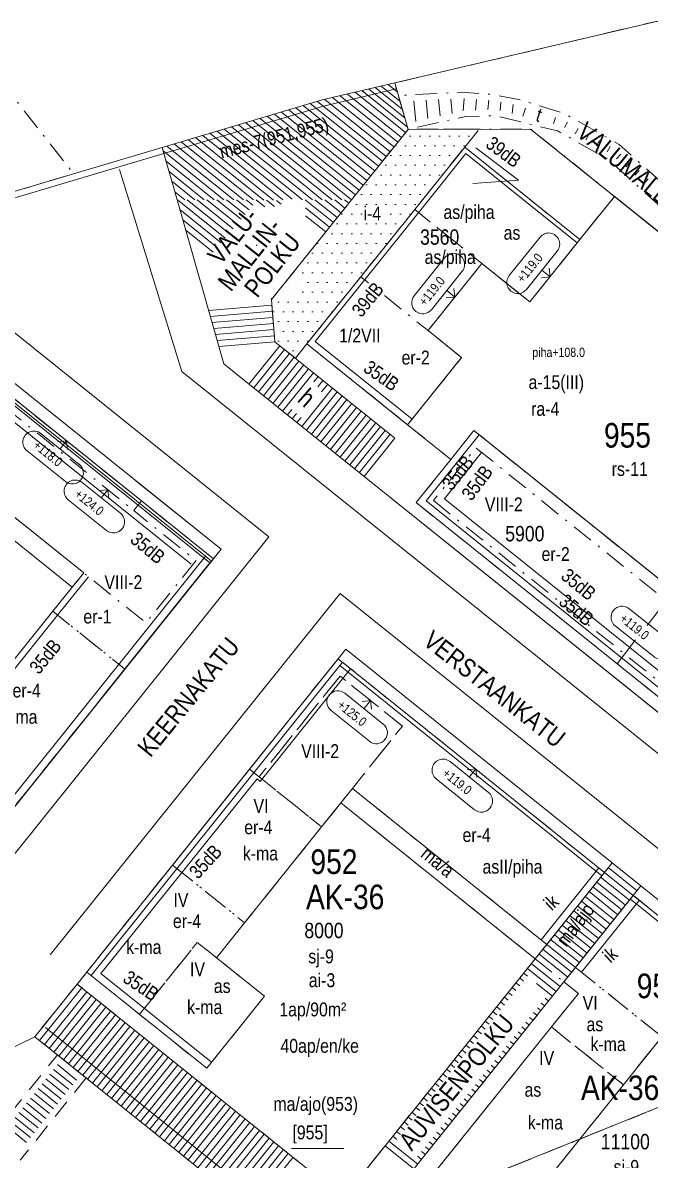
# Model space of a CAD drawing. Header units: metres. Extents: x 24485995 to 24488038, y 6819999 to 6822001.
# Drawn here: x 24487137.2 to 24487239.2, y 6821702 to 6821886.9 of the extents above; entities that cross this region are included whole.
import ezdxf

# ---------------------------------------------------------------- set-up
doc = ezdxf.new("R2010")
doc.units = ezdxf.units.M
for name, pattern in [('k10040', [10.3, 3.5, -1.5, 0.3, -1.5, 3.5]), ('k10050', [8, 3, -2, 3]), ('K10271', [0]), ('k10400', [0]), ('K10430', [0]), ('k10630.1', [0]), ('k10li0', [0]), ('k10rt0', [0]), ('k10vi1', [0]), ('Osoitus_AK', [0]), ('Rak_yht', [0])]:
    doc.linetypes.add(name, pattern=pattern)
for name, color, linetype, lineweight in [('AK_AsemakaavaTeksti_Kadun_puistonnimi', 7, 'Continuous', 0), ('AK_AsemakaavaTeksti_Korttelinumero', 7, 'Continuous', 0), ('AK_Kaavamerkinta_Kayttotarkoitusalue', 7, 'Continuous', 0), ('AK_KayttotarkoitusSymboliViiva_Rautatiealueen_kuvio', 14, 'Continuous', 0), ('AK_KayttotarkoitusSymboliViiva_Virkistysalueen_kuvio_murtoviiva', 7, 'Continuous', 0), ('AK_KayttotarkoitusViiva', 7, 'Continuous', 0), ('AK_LiikennointiTeksti_Autopaikkamerkinta_m2', 7, 'Continuous', 0), ('AK_LiikennointiViiva_Ajoneuvoliittymakielto', 7, 'Continuous', 0), ('AK_LiikennointiViiva_Meluvalli_-aita', 7, 'Continuous', 0), ('AK_LiikennointiViiva_Polkuviivoitus', 7, 'Continuous', 0), ('AK_MaanalainenkViiva_Alueenosan_raja', 132, 'Continuous', 0), ('AK_MaanalainenkViiva_Liikennealueen_kuvio', 132, 'Continuous', 0), ('AK_MaanalainenkViiva_Ohj_Alueenosan_raja', 132, 'Continuous', 0), ('AK_MuuAsemakaavaSymboli_Maarayksen_soikiosymb', 7, 'Continuous', 0), ('AK_MuuAsemakaavaTeksti_Alueenosan_kayttotarkoitus', 7, 'Continuous', 0), ('AK_MuuAsemakaavaTeksti_Erityismaarays', 7, 'Continuous', 0), ('AK_MuuAsemakaavaViiva_alueenosan_raja', 7, 'Continuous', 0), ('AK_MuuAsemakaavaViiva_Merkinnan_alleviivaus', 7, 'Continuous', 0), ('AK_MuuAsemakaavaViiva_Merkinnan_Kohdistusnuoli', 7, 'Continuous', 0), ('AK_MuuAsemakaavaViiva_Ohj_alueenosan_raja', 7, 'Continuous', 0), ('AK_RakennusalaTeksti_Kerrosala_tai_luku', 7, 'Continuous', 0), ('AK_RakennusalaTeksti_Rakennusoikeus', 7, 'Continuous', 0), ('AK_RakennusalaViiva_Rakennusalan_raja__I_', 7, 'Continuous', 0), ('AK_RakentaminenTeksti_Korkeusmerkinta', 7, 'Continuous', 0), ('AK_RakentaminenTeksti_Korkeusmerkinta_ja_soikio', 7, 'Continuous', 0), ('AK_RakentaminenTeksti_Korkeusmerkinta_ja_soikio_ja_nuoli', 7, 'Continuous', 0), ('AK_RakentaminenViiva_dB_yms_aaltoviiva', 7, 'Continuous', 0), ('AK_RakentaminenViiva_Rak_yhtajaksoisesti', 7, 'Continuous', 0), ('AK_YmparistoAlue_Istutettava_alue', 7, 'Continuous', 0), ('AK_YmparistoViiva_Istutettava_puurivi', 7, 'Continuous', 0)]:
    doc.layers.add(name, color=color, linetype=linetype, lineweight=lineweight)
doc.styles.add('ArialNarrow', font='ARIALN.TTF')

# ---------------------------------------------------------------- blocks, each defined once
blk = doc.blocks.new('AKP43')
at = {"layer": 'AK_RakentaminenTeksti_Korkeusmerkinta_ja_soikio', "color": 7, "linetype": 'Continuous', "lineweight": 13}
for p, q in [((4, 1.8), (-4, 1.8)), ((-4, -1.8), (4, -1.8))]:
    blk.add_line(p, q, dxfattribs=at)
for centre, start, end in [((-4, 0), 90, 270), ((4, 0), 270, 90)]:
    blk.add_arc(centre, 1.8, start, end, dxfattribs=at)

msp = doc.modelspace()

# ---------------------------------------------------------------- hatches: boundary and pattern name
at = {"layer": 'AK_YmparistoAlue_Istutettava_alue', "linetype": 'Continuous', "lineweight": 0}
h = msp.add_hatch(dxfattribs=at)
h.set_pattern_fill('DOTS', style=0)
h.paths.add_polyline_path([(24487192.15, 6821845.63), (24487200.92, 6821856.55), (24487202.19, 6821858.15), (24487206.86, 6821863.96), (24487209.05, 6821866.69), (24487211.4, 6821869.62), (24487199.84, 6821869.59), (24487190.66, 6821858.15), (24487177.63, 6821841.9), (24487178.2, 6821835.03), (24487181.52, 6821832.37), (24487183.39, 6821834.71), (24487184.65, 6821836.27)], flags=0)

# ---------------------------------------------------------------- linework, layer by layer
at = {"layer": 'AK_AsemakaavaTeksti_Kadun_puistonnimi', "linetype": 'Continuous', "lineweight": 5}
msp.add_point((24487175.23, 6821850.75), dxfattribs=at)
at = {"layer": 'AK_KayttotarkoitusSymboliViiva_Rautatiealueen_kuvio', "linetype": 'k10rt0', "lineweight": 9, "flags": 128}
msp.add_lwpolyline([(24486973.74, 6821820.32), (24487023.34, 6821829.8), (24487026.29, 6821830.36), (24487028.7, 6821830.82), (24487033.03, 6821831.97), (24487042.39, 6821834.44), (24487117.72, 6821854.36), (24487121.98, 6821855.49), (24487125.34, 6821856.38), (24487159.87, 6821866.63), (24487185.87, 6821874.36), (24487197.66, 6821877.13), (24487242.3, 6821887.63), (24487291.83, 6821904.85), (24487336.31, 6821913.34), (24487383.89, 6821918.03), (24487411.38, 6821918.41), (24487415.03, 6821918.46), (24487414.98, 6821921.46), (24487461.5, 6821915.68), (24487471.75, 6821914.38), (24487487.67, 6821908.43), (24487519.16, 6821902.87), (24487527.06, 6821901.47), (24487567.17, 6821886), (24487600.39, 6821873.18)], dxfattribs=at)
at = {"layer": 'AK_KayttotarkoitusSymboliViiva_Virkistysalueen_kuvio_murtoviiva', "linetype": 'k10vi1', "lineweight": 9, "flags": 128}
for points in [[(24487320.59, 6821810.85), (24487337.63, 6821832.09), (24487315.7, 6821841.06), (24487315.81, 6821863.75), (24487338.82, 6821866.85), (24487344.83, 6821869.09), (24487355.97, 6821875.03), (24487365.04, 6821866.25), (24487368.78, 6821870.9), (24487373.85, 6821866.84), (24487378.23, 6821872.29), (24487381.35, 6821869.79), (24487386.15, 6821875.78), (24487353.9, 6821912.93), (24487354.24, 6821915.11), (24487336.31, 6821913.34), (24487291.83, 6821904.85), (24487242.3, 6821887.63), (24487197.66, 6821877.13), (24487199.84, 6821869.59), (24487219.75, 6821869.64), (24487241.98, 6821851.81), (24487265.77, 6821832.72), (24487268.76, 6821797.28), (24487270.66, 6821795.67), (24487312.39, 6821760.2), (24487317.17, 6821761.04), (24487305.75, 6821770.95), (24487296.32, 6821782.51), (24487278.23, 6821806.88), (24487288.59, 6821818.86), (24487307.26, 6821818.86), (24487313.1, 6821801.69), (24487317.14, 6821806.31), (24487339.25, 6821788.57), (24487340.94, 6821790.67), (24487321.06, 6821806.63)], [(24487108.53, 6821679.13), (24487121.22, 6821655.72), (24487166.27, 6821623.49), (24487186.17, 6821618.86), (24487225.11, 6821624.25), (24487239.19, 6821641.8), (24487139.16, 6821722.07), (24487099.7, 6821702.76), (24487104.97, 6821680.69), (24487104.42, 6821680.42)]]:
    msp.add_lwpolyline(points, dxfattribs=at)
at = {"layer": 'AK_KayttotarkoitusViiva', "linetype": 'Continuous', "lineweight": 20, "flags": 128}
for points in [[(24487317.17, 6821761.04), (24487312.39, 6821760.2), (24487270.66, 6821795.67), (24487268.76, 6821797.28), (24487265.77, 6821832.72), (24487241.98, 6821851.81), (24487219.75, 6821869.64), (24487199.84, 6821869.59), (24487197.66, 6821877.13), (24487242.3, 6821887.63), (24487291.83, 6821904.85), (24487336.31, 6821913.34), (24487354.24, 6821915.11)], [(24487159.87, 6821866.63), (24487185.87, 6821874.36), (24487197.66, 6821877.13)], [(24487197.66, 6821877.13), (24487199.84, 6821869.59)], [(24487192.69, 6821813.15), (24487197.7, 6821819.39), (24487178.2, 6821835.03), (24487177.63, 6821841.9), (24487190.66, 6821858.15), (24487199.84, 6821869.59)], [(24487121.98, 6821855.49), (24487125.34, 6821856.38), (24487159.87, 6821866.63)], [(24487192.69, 6821813.15), (24487173.23, 6821828.77), (24487169.88, 6821831.45), (24487162.29, 6821858.15), (24487159.87, 6821866.63)], [(24487126.27, 6821747.54), (24487169.45, 6821801.35), (24487126.5, 6821835.81), (24487126.13, 6821837.43)], [(24487310.08, 6821718.97), (24487192.69, 6821813.15)], [(24487146.04, 6821730.64), (24487189.73, 6821785.08), (24487233.01, 6821750.35)], [(24487233.01, 6821750.35), (24487189.33, 6821695.91), (24487146.04, 6821730.64)], [(24487233.01, 6821750.35), (24487237.69, 6821746.6)], [(24487296.97, 6821699.03), (24487253.29, 6821644.59), (24487194.01, 6821692.16), (24487237.69, 6821746.6)], [(24487237.69, 6821746.6), (24487296.97, 6821699.03)], [(24487139.16, 6821722.07), (24487146.04, 6821730.64)], [(24487099.7, 6821702.76), (24487139.16, 6821722.07)], [(24487139.16, 6821722.07), (24487239.19, 6821641.8)]]:
    msp.add_lwpolyline(points, dxfattribs=at)
at = {"layer": 'AK_LiikennointiViiva_Ajoneuvoliittymakielto', "linetype": 'k10630.1', "lineweight": 5, "flags": 128}
for points in [[(24487192.69, 6821813.15), (24487268.75, 6821752.12)], [(24487155.66, 6821812.41), (24487169.45, 6821801.35), (24487167.89, 6821799.41)], [(24487167.64, 6821799.11), (24487150.98, 6821778.34)], [(24487167.89, 6821799.41), (24487167.64, 6821799.11)], [(24487171.45, 6821762.31), (24487189.73, 6821785.08), (24487233.01, 6821750.35)], [(24487237.69, 6821746.6), (24487253.3, 6821734.07)]]:
    msp.add_lwpolyline(points, dxfattribs=at)
at = {"layer": 'AK_LiikennointiViiva_Meluvalli_-aita', "linetype": 'Continuous', "lineweight": 5, "flags": 128}
for points in [[(24487186.1, 6821873.38), (24487197.88, 6821876.15)], [(24487197.88, 6821876.15), (24487197.93, 6821876.17)], [(24487134.81, 6821858.15), (24487160.16, 6821865.68), (24487186.1, 6821873.38)]]:
    msp.add_lwpolyline(points, dxfattribs=at)
at = {"layer": 'AK_LiikennointiViiva_Polkuviivoitus', "linetype": 'Continuous', "lineweight": 0, "flags": 128}
for points in [[(24487199.42, 6821869.06), (24487191.25, 6821875.62)], [(24487199.75, 6821869.92), (24487192.33, 6821875.88)], [(24487199.3, 6821871.45), (24487193.45, 6821876.14)], [(24487198.89, 6821872.86), (24487194.5, 6821876.39)], [(24487198.51, 6821874.18), (24487195.48, 6821876.62)], [(24487198.07, 6821875.69), (24487196.59, 6821876.88)], [(24487195.66, 6821864.39), (24487183.95, 6821873.79)], [(24487196.29, 6821865.17), (24487185.11, 6821874.13)], [(24487196.92, 6821865.95), (24487186.3, 6821874.46)], [(24487197.54, 6821866.73), (24487187.54, 6821874.75)], [(24487198.17, 6821867.5), (24487188.78, 6821875.04)], [(24487198.79, 6821868.28), (24487190.01, 6821875.33)], [(24487200.79, 6821874.22), (24487201.1, 6821870.89)], [(24487202.79, 6821874.32), (24487203.07, 6821871.33)], [(24487204.79, 6821874.42), (24487205.04, 6821871.76)], [(24487206.79, 6821874.52), (24487207, 6821872.19)], [(24487208.95, 6821874.58), (24487208.78, 6821872.58)], [(24487210.94, 6821874.44), (24487210.8, 6821872.72)], [(24487212.94, 6821874.31), (24487212.81, 6821872.79)], [(24487214.92, 6821873.99), (24487214.81, 6821872.63)], [(24487216.9, 6821873.61), (24487216.77, 6821872.16)], [(24487185.83, 6821864.58), (24487176.95, 6821871.71)], [(24487192.54, 6821860.49), (24487178.12, 6821872.05)], [(24487193.16, 6821861.27), (24487179.28, 6821872.4)], [(24487193.79, 6821862.05), (24487180.45, 6821872.75)], [(24487194.41, 6821862.83), (24487181.62, 6821873.09)], [(24487195.04, 6821863.61), (24487182.78, 6821873.44)], [(24487218.93, 6821873.05), (24487218.52, 6821871.73)], [(24487183.15, 6821860.34), (24487171.14, 6821869.98)], [(24487183.58, 6821861.28), (24487172.3, 6821870.33)], [(24487184.12, 6821862.13), (24487173.47, 6821870.67)], [(24487184.69, 6821862.93), (24487174.62, 6821871.01)], [(24487185.38, 6821863.66), (24487175.78, 6821871.36)], [(24487223.81, 6821871.54), (24487223.5, 6821870.53)], [(24487225.75, 6821870.74), (24487225.25, 6821869.87)], [(24487177.99, 6821858.07), (24487165.31, 6821868.25)], [(24487179.44, 6821858.19), (24487166.47, 6821868.6)], [(24487181.01, 6821858.22), (24487167.64, 6821868.94)], [(24487182.02, 6821858.69), (24487168.81, 6821869.29)], [(24487182.56, 6821859.53), (24487169.97, 6821869.63)], [(24487227.49, 6821869.75), (24487226.99, 6821868.88)], [(24487229.23, 6821868.77), (24487228.73, 6821867.9)], [(24487171.51, 6821858.15), (24487160.64, 6821866.86)], [(24487173.11, 6821858.15), (24487161.81, 6821867.21)], [(24487174.7, 6821858.15), (24487162.98, 6821867.56)], [(24487176.42, 6821858.05), (24487164.14, 6821867.9)], [(24487230.97, 6821867.78), (24487230.48, 6821866.91)], [(24487232.71, 6821866.8), (24487232.22, 6821865.93)], [(24487169.91, 6821858.15), (24487160.03, 6821866.07)], [(24487168.31, 6821858.15), (24487160.5, 6821864.41)], [(24487191.91, 6821859.71), (24487185.83, 6821864.58)], [(24487234.4, 6821865.56), (24487233.73, 6821864.82)], [(24487166.72, 6821858.15), (24487160.98, 6821862.75)], [(24487190.66, 6821858.15), (24487184.69, 6821862.93)], [(24487191.28, 6821858.93), (24487185.38, 6821863.66)], [(24487235.89, 6821864.23), (24487235.22, 6821863.48)], [(24487237.38, 6821862.89), (24487236.71, 6821862.14)], [(24487165.19, 6821858.15), (24487161.43, 6821861.17)], [(24487187.49, 6821858.15), (24487183.58, 6821861.28)], [(24487189.08, 6821858.15), (24487184.18, 6821862.08)], [(24487238.86, 6821861.55), (24487238.19, 6821860.81)], [(24487163.54, 6821858.15), (24487161.92, 6821859.45)], [(24487184.29, 6821858.15), (24487182.56, 6821859.53)], [(24487185.89, 6821858.15), (24487183.15, 6821860.34)], [(24487170.12, 6821851.91), (24487162.34, 6821858.15)], [(24487170.76, 6821852.67), (24487163.94, 6821858.15)], [(24487171.41, 6821853.44), (24487165.54, 6821858.15)], [(24487172.05, 6821854.2), (24487167.14, 6821858.15)], [(24487172.7, 6821854.97), (24487168.73, 6821858.15)], [(24487173.34, 6821855.73), (24487170.33, 6821858.15)], [(24487173.99, 6821856.5), (24487171.93, 6821858.15)], [(24487174.63, 6821857.26), (24487173.53, 6821858.15)], [(24487176.54, 6821857.01), (24487175.13, 6821858.15)], [(24487178.12, 6821857.03), (24487176.81, 6821858.08)], [(24487179.22, 6821857.43), (24487178.47, 6821858.03)], [(24487179.5, 6821858.15), (24487179.44, 6821858.19)], [(24487182.69, 6821858.15), (24487182.02, 6821858.69)], [(24487187.7, 6821854.46), (24487183.11, 6821858.15)], [(24487188.33, 6821855.24), (24487184.71, 6821858.15)], [(24487188.96, 6821856.02), (24487186.31, 6821858.15)], [(24487189.58, 6821856.8), (24487187.91, 6821858.15)], [(24487190.21, 6821857.58), (24487189.51, 6821858.15)], [(24487169.47, 6821851.14), (24487162.74, 6821856.54)], [(24487187.08, 6821853.68), (24487183.15, 6821856.83)], [(24487186.45, 6821852.9), (24487183.18, 6821855.53)], [(24487168.83, 6821850.38), (24487163.22, 6821854.88)], [(24487168.18, 6821849.62), (24487163.69, 6821853.22)], [(24487183.95, 6821849.78), (24487183.91, 6821849.81)], [(24487184.58, 6821850.56), (24487184.54, 6821850.59)], [(24487182.7, 6821848.22), (24487182.65, 6821848.26)], [(24487183.32, 6821849), (24487183.28, 6821849.04)], [(24487180.82, 6821845.88), (24487180.75, 6821845.94)], [(24487181.45, 6821846.66), (24487181.38, 6821846.72)], [(24487182.07, 6821847.44), (24487182.02, 6821847.49)], [(24487179.57, 6821844.33), (24487179.49, 6821844.39)], [(24487180.19, 6821845.11), (24487180.12, 6821845.17)], [(24487178.32, 6821842.77), (24487178.22, 6821842.84)], [(24487178.94, 6821843.55), (24487178.86, 6821843.62)], [(24487177.7, 6821841.01), (24487167.41, 6821840.15)], [(24487177.69, 6821841.99), (24487177.59, 6821842.07)], [(24487177.78, 6821840.02), (24487167.69, 6821839.17)], [(24487177.87, 6821839.02), (24487167.96, 6821838.19)], [(24487177.95, 6821838.02), (24487168.24, 6821837.21)], [(24487178.04, 6821837.03), (24487168.52, 6821836.23)], [(24487178.12, 6821836.03), (24487168.8, 6821835.25)], [(24487178.2, 6821835.03), (24487169.08, 6821834.27)], [(24487173.98, 6821828.17), (24487178.98, 6821834.41)], [(24487174.76, 6821827.54), (24487179.76, 6821833.78)], [(24487175.54, 6821826.92), (24487180.54, 6821833.16)], [(24487176.32, 6821826.29), (24487181.32, 6821832.53)], [(24487177.1, 6821825.66), (24487182.1, 6821831.9)], [(24487177.88, 6821825.04), (24487182.88, 6821831.28)], [(24487178.66, 6821824.41), (24487183.66, 6821830.65)], [(24487179.44, 6821823.79), (24487184.44, 6821830.03)], [(24487184.51, 6821828.52), (24487185.22, 6821829.4)], [(24487182.56, 6821821.28), (24487187.56, 6821827.52)], [(24487185.16, 6821827.73), (24487186, 6821828.78)], [(24487185.79, 6821826.91), (24487186.78, 6821828.15)], [(24487183.34, 6821820.66), (24487188.34, 6821826.9)], [(24487184.12, 6821820.03), (24487189.12, 6821826.27)], [(24487184.89, 6821819.41), (24487189.9, 6821825.65)], [(24487180.22, 6821823.16), (24487180.93, 6821824.05)], [(24487185.67, 6821818.78), (24487190.68, 6821825.02)], [(24487186.45, 6821818.16), (24487191.46, 6821824.39)], [(24487187.23, 6821817.53), (24487192.24, 6821823.77)], [(24487181, 6821822.54), (24487181.68, 6821823.39)], [(24487181.78, 6821821.91), (24487182.46, 6821822.76)], [(24487188.01, 6821816.9), (24487193.02, 6821823.14)], [(24487188.79, 6821816.28), (24487193.8, 6821822.52)], [(24487189.57, 6821815.65), (24487194.58, 6821821.89)], [(24487190.35, 6821815.03), (24487195.36, 6821821.27)], [(24487191.13, 6821814.4), (24487196.14, 6821820.64)], [(24487191.91, 6821813.77), (24487196.92, 6821820.01)], [(24487192.69, 6821813.15), (24487197.7, 6821819.39)], [(24487231.14, 6821748.01), (24487235.82, 6821744.26)], [(24487231.76, 6821748.79), (24487236.44, 6821745.04)], [(24487232.39, 6821749.57), (24487237.07, 6821745.82)], [(24487229.88, 6821746.45), (24487234.56, 6821742.7)], [(24487230.51, 6821747.23), (24487235.19, 6821743.48)], [(24487228.01, 6821744.11), (24487232.69, 6821740.36)], [(24487228.63, 6821744.89), (24487233.31, 6821741.14)], [(24487229.26, 6821745.67), (24487233.94, 6821741.92)], [(24487226.76, 6821742.55), (24487231.44, 6821738.8)], [(24487227.38, 6821743.33), (24487232.06, 6821739.58)], [(24487225.5, 6821740.99), (24487230.18, 6821737.24)], [(24487226.13, 6821741.77), (24487230.81, 6821738.02)], [(24487223.63, 6821738.65), (24487228.31, 6821734.9)], [(24487224.25, 6821739.43), (24487228.93, 6821735.68)], [(24487224.88, 6821740.21), (24487229.56, 6821736.46)], [(24487222.37, 6821737.09), (24487227.05, 6821733.34)], [(24487223, 6821737.87), (24487227.68, 6821734.12)], [(24487221.12, 6821735.53), (24487225.8, 6821731.78)], [(24487221.75, 6821736.31), (24487226.43, 6821732.56)], [(24487219.25, 6821733.19), (24487223.93, 6821729.44)], [(24487219.87, 6821733.97), (24487224.55, 6821730.22)], [(24487217.99, 6821731.63), (24487218.62, 6821731.13)], [(24487218.62, 6821732.41), (24487219.25, 6821731.91)], [(24487146.82, 6821730.02), (24487139.94, 6821721.44)], [(24487147.6, 6821729.39), (24487140.72, 6821720.81)], [(24487216.74, 6821730.07), (24487217.37, 6821729.57)], [(24487217.37, 6821730.85), (24487218, 6821730.35)], [(24487220.7, 6821730.74), (24487223.3, 6821728.66)], [(24487148.38, 6821728.77), (24487141.5, 6821720.19)], [(24487149.16, 6821728.14), (24487142.28, 6821719.56)], [(24487149.94, 6821727.51), (24487143.06, 6821718.94)], [(24487214.86, 6821727.73), (24487215.5, 6821727.22)], [(24487215.49, 6821728.51), (24487216.12, 6821728.01)], [(24487216.12, 6821729.29), (24487216.75, 6821728.79)], [(24487221.48, 6821727.55), (24487222.05, 6821727.1)], [(24487222.11, 6821728.33), (24487222.67, 6821727.88)], [(24487150.72, 6821726.89), (24487143.84, 6821718.31)], [(24487151.5, 6821726.26), (24487144.62, 6821717.68)], [(24487152.28, 6821725.64), (24487145.4, 6821717.06)], [(24487213.61, 6821726.17), (24487214.25, 6821725.66)], [(24487214.24, 6821726.95), (24487214.87, 6821726.44)], [(24487220.23, 6821725.99), (24487220.8, 6821725.54)], [(24487220.86, 6821726.77), (24487221.42, 6821726.32)], [(24487153.06, 6821725.01), (24487146.18, 6821716.43)], [(24487153.84, 6821724.39), (24487146.96, 6821715.81)], [(24487211.74, 6821723.83), (24487212.37, 6821723.32)], [(24487212.36, 6821724.61), (24487213, 6821724.1)], [(24487212.99, 6821725.39), (24487213.62, 6821724.88)], [(24487218.97, 6821724.44), (24487219.54, 6821723.98)], [(24487219.6, 6821725.22), (24487220.17, 6821724.76)], [(24487154.62, 6821723.76), (24487147.74, 6821715.18)], [(24487155.4, 6821723.13), (24487148.52, 6821714.55)], [(24487156.18, 6821722.51), (24487149.3, 6821713.93)], [(24487210.48, 6821722.27), (24487211.12, 6821721.76)], [(24487211.11, 6821723.05), (24487211.75, 6821722.54)], [(24487217.09, 6821722.1), (24487217.67, 6821721.64)], [(24487217.72, 6821722.88), (24487218.29, 6821722.42)], [(24487218.34, 6821723.66), (24487218.92, 6821723.2)], [(24487156.96, 6821721.88), (24487150.08, 6821713.3)], [(24487157.74, 6821721.26), (24487150.86, 6821712.68)], [(24487158.52, 6821720.63), (24487151.64, 6821712.05)], [(24487209.23, 6821720.71), (24487209.87, 6821720.2)], [(24487209.86, 6821721.49), (24487210.5, 6821720.98)], [(24487215.83, 6821720.55), (24487216.42, 6821720.08)], [(24487216.46, 6821721.32), (24487217.04, 6821720.86)], [(24487159.3, 6821720), (24487152.42, 6821711.43)], [(24487160.08, 6821719.38), (24487153.2, 6821710.8)], [(24487160.86, 6821718.75), (24487153.98, 6821710.17)], [(24487207.36, 6821718.37), (24487207.99, 6821717.86)], [(24487207.98, 6821719.15), (24487208.62, 6821718.64)], [(24487208.61, 6821719.93), (24487209.24, 6821719.42)], [(24487214.58, 6821718.99), (24487215.16, 6821718.52)], [(24487215.2, 6821719.77), (24487215.79, 6821719.3)], [(24487142.22, 6821716.77), (24487145.34, 6821714.26)], [(24487142.84, 6821717.55), (24487145.96, 6821715.04)], [(24487161.64, 6821718.13), (24487154.76, 6821709.55)], [(24487162.42, 6821717.5), (24487155.54, 6821708.92)], [(24487163.2, 6821716.88), (24487156.32, 6821708.3)], [(24487206.1, 6821716.81), (24487206.74, 6821716.3)], [(24487206.73, 6821717.59), (24487207.37, 6821717.08)], [(24487212.69, 6821716.65), (24487213.29, 6821716.18)], [(24487213.32, 6821717.43), (24487213.91, 6821716.96)], [(24487213.95, 6821718.21), (24487214.54, 6821717.74)], [(24487140.97, 6821715.21), (24487144.09, 6821712.7)], [(24487141.59, 6821715.99), (24487144.71, 6821713.48)], [(24487163.98, 6821716.25), (24487157.1, 6821707.67)], [(24487164.76, 6821715.62), (24487157.88, 6821707.05)], [(24487165.54, 6821715), (24487158.66, 6821706.42)], [(24487204.85, 6821715.25), (24487205.49, 6821714.74)], [(24487205.48, 6821716.03), (24487206.12, 6821715.52)], [(24487211.44, 6821715.1), (24487212.04, 6821714.62)], [(24487212.07, 6821715.88), (24487212.66, 6821715.4)], [(24487139.09, 6821712.87), (24487142.21, 6821710.36)], [(24487139.72, 6821713.65), (24487142.83, 6821711.14)], [(24487140.34, 6821714.43), (24487143.46, 6821711.92)], [(24487166.32, 6821714.37), (24487159.44, 6821705.79)], [(24487167.1, 6821713.75), (24487160.22, 6821705.17)], [(24487167.88, 6821713.12), (24487161, 6821704.54)], [(24487202.97, 6821712.91), (24487203.62, 6821712.4)], [(24487203.6, 6821713.69), (24487204.24, 6821713.18)], [(24487204.23, 6821714.47), (24487204.87, 6821713.96)], [(24487209.55, 6821712.76), (24487210.16, 6821712.28)], [(24487210.18, 6821713.54), (24487210.78, 6821713.06)], [(24487210.81, 6821714.32), (24487211.41, 6821713.84)], [(24487137.84, 6821711.31), (24487140.96, 6821708.8)], [(24487138.46, 6821712.09), (24487141.58, 6821709.58)], [(24487168.66, 6821712.5), (24487161.78, 6821703.92)], [(24487169.44, 6821711.87), (24487162.56, 6821703.29)], [(24487170.22, 6821711.24), (24487163.34, 6821702.66)], [(24487201.72, 6821711.35), (24487202.37, 6821710.84)], [(24487202.35, 6821712.13), (24487202.99, 6821711.62)], [(24487208.3, 6821711.21), (24487208.91, 6821710.72)], [(24487208.93, 6821711.98), (24487209.53, 6821711.5)], [(24487136.59, 6821709.75), (24487139.71, 6821707.24)], [(24487137.21, 6821710.53), (24487140.33, 6821708.02)], [(24487171, 6821710.62), (24487164.12, 6821702.04)], [(24487171.78, 6821709.99), (24487164.9, 6821701.41)], [(24487172.56, 6821709.37), (24487165.68, 6821700.79)], [(24487199.85, 6821709.01), (24487200.49, 6821708.5)], [(24487200.47, 6821709.79), (24487201.12, 6821709.28)], [(24487201.1, 6821710.57), (24487201.74, 6821710.06)], [(24487207.04, 6821709.65), (24487207.65, 6821709.16)], [(24487207.67, 6821710.43), (24487208.28, 6821709.94)], [(24487134.71, 6821707.41), (24487137.83, 6821704.9)], [(24487135.33, 6821708.19), (24487138.45, 6821705.68)], [(24487135.96, 6821708.97), (24487139.08, 6821706.46)], [(24487173.34, 6821708.74), (24487166.46, 6821700.16)], [(24487174.12, 6821708.11), (24487167.24, 6821699.54)], [(24487174.9, 6821707.49), (24487168.02, 6821698.91)], [(24487198.59, 6821707.45), (24487199.24, 6821706.94)], [(24487199.22, 6821708.23), (24487199.87, 6821707.72)], [(24487205.16, 6821707.31), (24487205.78, 6821706.82)], [(24487205.79, 6821708.09), (24487206.4, 6821707.6)], [(24487206.41, 6821708.87), (24487207.03, 6821708.38)], [(24487175.68, 6821706.86), (24487168.8, 6821698.28)], [(24487176.46, 6821706.24), (24487169.58, 6821697.66)], [(24487177.24, 6821705.61), (24487170.36, 6821697.03)], [(24487197.34, 6821705.89), (24487197.99, 6821705.38)], [(24487197.97, 6821706.67), (24487198.61, 6821706.16)], [(24487203.9, 6821705.76), (24487204.53, 6821705.26)], [(24487204.53, 6821706.54), (24487205.15, 6821706.04)], [(24487178.02, 6821704.99), (24487171.14, 6821696.41)], [(24487178.8, 6821704.36), (24487171.92, 6821695.78)], [(24487179.58, 6821703.73), (24487172.7, 6821695.15)], [(24487196.09, 6821704.33), (24487200.77, 6821700.58)], [(24487196.72, 6821705.11), (24487201.4, 6821701.36)], [(24487202.65, 6821704.2), (24487203.27, 6821703.7)], [(24487203.28, 6821704.98), (24487203.9, 6821704.48)], [(24487180.36, 6821703.11), (24487173.48, 6821694.53)], [(24487181.14, 6821702.48), (24487174.26, 6821693.9)], [(24487201.39, 6821702.65), (24487202.02, 6821702.14)], [(24487202.02, 6821703.42), (24487202.65, 6821702.92)]]:
    msp.add_lwpolyline(points, dxfattribs=at)
at = {"layer": 'AK_MaanalainenkViiva_Alueenosan_raja', "linetype": 'k10040', "lineweight": 5, "flags": 128}
msp.add_lwpolyline([(24486952.76, 6821633.94), (24486966.02, 6821636.58), (24487028.3, 6821644.15), (24487095.17, 6821660.26), (24487151.01, 6821677.04), (24487205.93, 6821696.63), (24487242.9, 6821711.53), (24487248.69, 6821697.17), (24487264.68, 6821703.77), (24487318.47, 6821729.28), (24487371, 6821757.57), (24487391.87, 6821769.76), (24487412.75, 6821782.34), (24487433.93, 6821795.31), (24487569.85, 6821878.71), (24487620.54, 6821910.99), (24487758.48, 6821995.64), (24487765.61, 6822000)], dxfattribs=at)
at = {"layer": 'AK_MaanalainenkViiva_Liikennealueen_kuvio', "linetype": 'k10li0', "lineweight": 5, "flags": 128}
msp.add_lwpolyline([(24487765.61, 6822000), (24487758.48, 6821995.64), (24487620.54, 6821910.99), (24487569.85, 6821878.71), (24487433.93, 6821795.31), (24487412.75, 6821782.34), (24487391.87, 6821769.76), (24487371, 6821757.57), (24487318.47, 6821729.28), (24487264.68, 6821703.77), (24487248.69, 6821697.17), (24487242.9, 6821711.53), (24487205.93, 6821696.63), (24487151.01, 6821677.04), (24487095.17, 6821660.26), (24487028.3, 6821644.15), (24486966.02, 6821636.58), (24486952.76, 6821633.94)], dxfattribs=at)
at = {"layer": 'AK_MaanalainenkViiva_Ohj_Alueenosan_raja', "linetype": 'k10050', "lineweight": 5, "flags": 128}
msp.add_lwpolyline([(24487765.61, 6822000), (24487758.48, 6821995.64), (24487620.54, 6821910.99), (24487569.85, 6821878.71), (24487433.93, 6821795.31), (24487412.75, 6821782.34), (24487391.87, 6821769.76), (24487371, 6821757.57), (24487318.47, 6821729.28), (24487264.68, 6821703.77), (24487248.69, 6821697.17), (24487242.9, 6821711.53), (24487205.93, 6821696.63), (24487151.01, 6821677.04), (24487095.17, 6821660.26), (24487028.3, 6821644.15), (24486966.02, 6821636.58), (24486952.76, 6821633.94), (24486930.27, 6821629.45), (24486847.29, 6821612.89)], dxfattribs=at)
at = {"layer": 'AK_MuuAsemakaavaViiva_alueenosan_raja', "linetype": 'k10040', "lineweight": 5, "flags": 128}
for points in [[(24487354.24, 6821915.11), (24487353.9, 6821912.93), (24487386.15, 6821875.78), (24487381.35, 6821869.79), (24487378.23, 6821872.29), (24487373.85, 6821866.84), (24487368.78, 6821870.9), (24487365.04, 6821866.25), (24487355.97, 6821875.03), (24487344.83, 6821869.09), (24487338.82, 6821866.85), (24487315.81, 6821863.75), (24487315.7, 6821841.06), (24487337.63, 6821832.09), (24487318.72, 6821808.51), (24487340.94, 6821790.67), (24487339.25, 6821788.57), (24487317.14, 6821806.31), (24487313.1, 6821801.69), (24487307.26, 6821818.86), (24487288.59, 6821818.86), (24487278.23, 6821806.88), (24487296.32, 6821782.51), (24487305.75, 6821770.95), (24487317.17, 6821761.04), (24487312.39, 6821760.2), (24487270.66, 6821795.67), (24487268.76, 6821797.28), (24487265.77, 6821832.72), (24487241.98, 6821851.81), (24487219.75, 6821869.64), (24487199.84, 6821869.59), (24487197.66, 6821877.13), (24487242.3, 6821887.63), (24487291.83, 6821904.85), (24487336.31, 6821913.34), (24487354.24, 6821915.11)], [(24487327.53, 6821897.3), (24487319.93, 6821890.51), (24487299.5, 6821870.49), (24487291.13, 6821863.86), (24487275.45, 6821851.66), (24487274.24, 6821853.15), (24487271.98, 6821851.18), (24487273.08, 6821849.82), (24487271.65, 6821848.71), (24487268.44, 6821846.03), (24487263.84, 6821843.89), (24487261.06, 6821844.64), (24487253.85, 6821850.11), (24487244.92, 6821857.44), (24487234.17, 6821867.12), (24487225.34, 6821872.12), (24487217.79, 6821874.46), (24487213.58, 6821875.26), (24487208.58, 6821875.61), (24487198.25, 6821875.09), (24487199.84, 6821869.59), (24487209.21, 6821871.66), (24487213.87, 6821871.83), (24487224.15, 6821869.35), (24487232.41, 6821864.67), (24487242.96, 6821855.17), (24487251.99, 6821847.75), (24487259.72, 6821841.9), (24487264.12, 6821840.71), (24487265.7, 6821841.45)], [(24487121.98, 6821855.49), (24487125.34, 6821856.38), (24487145.49, 6821862.36), (24487123.82, 6821889.95), (24487109.2, 6821886.58), (24487117.72, 6821854.36), (24487121.98, 6821855.49)], [(24487190.66, 6821858.15), (24487199.84, 6821869.59), (24487211.4, 6821869.62)], [(24487209.05, 6821866.69), (24487211.4, 6821869.62)], [(24487202.2, 6821858.15), (24487206.86, 6821863.96), (24487209.05, 6821866.69)], [(24487209.05, 6821866.69), (24487221.16, 6821856.97)], [(24487181.52, 6821832.37), (24487178.2, 6821835.03), (24487177.63, 6821841.9), (24487190.66, 6821858.15)], [(24487199.77, 6821821.57), (24487206.79, 6821815.94), (24487210.55, 6821820.62), (24487248.38, 6821790.27), (24487257.14, 6821801.19), (24487267.28, 6821793.05), (24487258.52, 6821782.13), (24487254.76, 6821777.45), (24487262.55, 6821771.19), (24487266.32, 6821775.87), (24487309.8, 6821740.99), (24487318.54, 6821751.88), (24487329.45, 6821743.11), (24487330.26, 6821744.12), (24487312.39, 6821760.2), (24487268.76, 6821797.28), (24487265.77, 6821832.72), (24487233.4, 6821858.69), (24487219.63, 6821841.53), (24487211.84, 6821847.79), (24487203.08, 6821836.87), (24487208.54, 6821832.49), (24487199.77, 6821821.57)], [(24487200.92, 6821856.55), (24487202.2, 6821858.15)], [(24487202.2, 6821858.15), (24487200.92, 6821856.55), (24487211.84, 6821847.79), (24487219.63, 6821841.53), (24487227.77, 6821851.67)], [(24487227.77, 6821851.67), (24487221.16, 6821856.97)], [(24487232.97, 6821858.15), (24487233.4, 6821858.69), (24487234.08, 6821858.15)], [(24487192.16, 6821845.63), (24487200.92, 6821856.55), (24487211.84, 6821847.79), (24487203.08, 6821836.87), (24487192.16, 6821845.63)], [(24487192.16, 6821845.63), (24487200.92, 6821856.55)], [(24487183.39, 6821834.71), (24487184.65, 6821836.27), (24487192.16, 6821845.63)], [(24487183.39, 6821834.71), (24487199.77, 6821821.57), (24487208.54, 6821832.49), (24487203.08, 6821836.87), (24487192.16, 6821845.63), (24487183.39, 6821834.71)], [(24487121.23, 6821818.25), (24487117.67, 6821832.82), (24487124.87, 6821834.55), (24487156.5, 6821809.18), (24487155.24, 6821807.62), (24487134.19, 6821824.52), (24487126.05, 6821814.38), (24487121.23, 6821818.25)], [(24487183.39, 6821834.71), (24487181.52, 6821832.37)], [(24487199.77, 6821821.57), (24487183.39, 6821834.71)], [(24487201.16, 6821808.92), (24487249.13, 6821770.43), (24487254.76, 6821777.45), (24487258.52, 6821782.13), (24487267.28, 6821793.05), (24487257.14, 6821801.19), (24487248.38, 6821790.27), (24487210.55, 6821820.62), (24487206.79, 6821815.94), (24487201.16, 6821808.92)], [(24487203.97, 6821809.23), (24487248.82, 6821773.25), (24487255.7, 6821781.82), (24487210.86, 6821817.81), (24487203.97, 6821809.23)], [(24487142.1, 6821791.24), (24487153.8, 6821781.85), (24487156.07, 6821784.68), (24487168.19, 6821799.79), (24487156.5, 6821809.18), (24487155.24, 6821807.62), (24487165.38, 6821799.49), (24487157.25, 6821789.35), (24487147.11, 6821797.48), (24487145.23, 6821795.14), (24487142.1, 6821791.24)], [(24487115.82, 6821758.49), (24487125.21, 6821770.18), (24487142.1, 6821791.24), (24487153.8, 6821781.85), (24487127.52, 6821749.1), (24487115.82, 6821758.49)], [(24487174.08, 6821765.58), (24487175.64, 6821764.33), (24487188.78, 6821780.71), (24487198.92, 6821772.58), (24487190.79, 6821762.44), (24487222.38, 6821737.09), (24487231.76, 6821748.79), (24487188.47, 6821783.52), (24487174.08, 6821765.58)], [(24487175.64, 6821764.33), (24487185.78, 6821756.2), (24487188.91, 6821760.1), (24487190.79, 6821762.44), (24487198.92, 6821772.58), (24487188.78, 6821780.71), (24487175.64, 6821764.33)], [(24487161.57, 6821749.99), (24487173.27, 6821740.6), (24487185.78, 6821756.2), (24487175.64, 6821764.33), (24487174.08, 6821765.58), (24487161.57, 6821749.99)], [(24487185.78, 6821756.2), (24487188.91, 6821760.1)], [(24487188.91, 6821760.1), (24487220.5, 6821734.75)], [(24487156.19, 6821725.71), (24487147.61, 6821732.59), (24487157, 6821744.29), (24487161.57, 6821749.99)], [(24487156.19, 6821725.71), (24487147.61, 6821732.59), (24487161.57, 6821749.99), (24487173.27, 6821740.6), (24487168.7, 6821734.91), (24487165.58, 6821737.41), (24487156.19, 6821725.71)], [(24487231.76, 6821748.79), (24487233.01, 6821750.35)], [(24487233.01, 6821750.35), (24487237.69, 6821746.6)], [(24487237.69, 6821746.6), (24487236.44, 6821745.04)], [(24487227.05, 6821733.34), (24487236.44, 6821745.04)], [(24487227.05, 6821733.34), (24487241.09, 6821722.07), (24487273.07, 6821696.41), (24487286.33, 6821685.78), (24487295.72, 6821697.47), (24487236.44, 6821745.04), (24487227.05, 6821733.34)], [(24487156.19, 6821725.71), (24487167.11, 6821716.95), (24487176.5, 6821728.65), (24487168.7, 6821734.91), (24487165.58, 6821737.41), (24487156.19, 6821725.71)], [(24487222.38, 6821737.09), (24487220.5, 6821734.75)], [(24487189.33, 6821695.91), (24487220.5, 6821734.75)], [(24487220.5, 6821734.75), (24487225.18, 6821731)], [(24487223.14, 6821723.66), (24487227.52, 6821729.12), (24487225.18, 6821731), (24487227.05, 6821733.34), (24487241.09, 6821722.07), (24487239.22, 6821719.73), (24487234.84, 6821714.27), (24487223.14, 6821723.66)], [(24487146.04, 6821730.64), (24487147.61, 6821732.59)], [(24487189.33, 6821695.91), (24487146.04, 6821730.64), (24487139.16, 6821722.07), (24487239.19, 6821641.8), (24487251.15, 6821632.21), (24487257.97, 6821640.84), (24487253.29, 6821644.59), (24487194.01, 6821692.16), (24487189.33, 6821695.91)], [(24487225.18, 6821731), (24487194.01, 6821692.16)], [(24487197.92, 6821692.23), (24487223.14, 6821723.66), (24487234.84, 6821714.27), (24487209.62, 6821682.84), (24487197.92, 6821692.23)]]:
    msp.add_lwpolyline(points, dxfattribs=at)
at = {"layer": 'AK_MuuAsemakaavaViiva_Merkinnan_alleviivaus', "linetype": 'Continuous', "lineweight": 5, "flags": 128}
msp.add_lwpolyline([(24487180.9, 6821703.9), (24487189.41, 6821703.9)], dxfattribs=at)
at = {"layer": 'AK_MuuAsemakaavaViiva_Merkinnan_Kohdistusnuoli', "linetype": 'Osoitus_AK', "lineweight": 5, "flags": 128}
for points in [[(24487210.86, 6821866.58), (24487217.78, 6821861.33)], [(24487217.78, 6821861.33), (24487210.38, 6821860.81)], [(24487238.69, 6821788.95), (24487243.02, 6821794.57)], [(24487236.83, 6821786.6), (24487233.83, 6821782.71)]]:
    msp.add_lwpolyline(points, dxfattribs=at)
at = {"layer": 'AK_MuuAsemakaavaViiva_Ohj_alueenosan_raja', "linetype": 'k10050', "lineweight": 5, "flags": 128}
for points in [[(24487132, 6821705.63), (24487142.83, 6821719.12)], [(24487142.83, 6821719.12), (24487147.51, 6821715.37)], [(24487147.51, 6821715.37), (24487136.8, 6821702.03)]]:
    msp.add_lwpolyline(points, dxfattribs=at)
at = {"layer": 'AK_RakennusalaViiva_Rakennusalan_raja__I_', "linetype": 'K10271', "lineweight": 9, "flags": 128}
for points in [[(24487183.39, 6821834.71), (24487199.77, 6821821.57), (24487208.54, 6821832.49), (24487203.08, 6821836.87), (24487211.84, 6821847.79), (24487219.63, 6821841.53), (24487227.77, 6821851.67), (24487209.05, 6821866.69), (24487200.92, 6821856.55), (24487192.16, 6821845.63), (24487183.39, 6821834.71)], [(24487254.76, 6821777.45), (24487262.55, 6821771.19), (24487266.32, 6821775.87), (24487267.88, 6821774.62), (24487303.56, 6821745.99), (24487309.8, 6821740.99), (24487312.18, 6821743.96), (24487318.54, 6821751.88), (24487327.9, 6821744.36), (24487329.45, 6821743.11), (24487330.26, 6821744.12), (24487312.39, 6821760.2), (24487268.76, 6821797.28), (24487265.77, 6821832.72), (24487234.08, 6821858.15), (24487233.4, 6821858.69), (24487232.97, 6821858.15), (24487227.77, 6821851.67), (24487219.63, 6821841.53), (24487217.1, 6821843.57), (24487211.84, 6821847.79), (24487203.08, 6821836.87), (24487208.54, 6821832.49), (24487199.77, 6821821.57), (24487206.79, 6821815.94), (24487210.55, 6821820.62), (24487212.11, 6821819.37), (24487248.38, 6821790.27), (24487257.14, 6821801.19), (24487265.72, 6821794.3), (24487267.28, 6821793.05), (24487258.52, 6821782.13), (24487254.76, 6821777.45)], [(24487080.74, 6821823.9), (24487087.29, 6821796.76), (24487101.89, 6821800.21), (24487098.84, 6821812.84), (24487099.81, 6821813.08), (24487117.54, 6821817.36), (24487121.16, 6821818.23), (24487121.19, 6821818.24), (24487121.23, 6821818.25), (24487147.11, 6821797.48), (24487142.1, 6821791.24), (24487125.21, 6821770.18), (24487117.41, 6821776.44), (24487108.02, 6821764.74), (24487115.82, 6821758.49), (24487127.48, 6821749.07), (24487153.8, 6821781.85), (24487156.07, 6821784.68), (24487168.19, 6821799.79), (24487156.5, 6821809.18), (24487124.87, 6821834.55), (24487117.67, 6821832.82), (24487080.74, 6821823.9)], [(24487201.16, 6821808.92), (24487249.13, 6821770.43), (24487258.52, 6821782.13), (24487267.28, 6821793.05), (24487257.14, 6821801.19), (24487248.38, 6821790.27), (24487210.55, 6821820.62), (24487206.79, 6821815.94), (24487201.16, 6821808.92)], [(24487145.23, 6821795.14), (24487147.11, 6821797.48), (24487134.54, 6821807.57), (24487126.05, 6821814.38), (24487121.23, 6821818.25), (24487121.19, 6821818.24), (24487121.16, 6821818.23), (24487117.54, 6821817.36), (24487119.3, 6821815.94), (24487132.66, 6821805.23), (24487145.23, 6821795.14)], [(24487147.61, 6821732.59), (24487167.11, 6821716.95), (24487176.5, 6821728.65), (24487168.7, 6821734.91), (24487173.27, 6821740.6), (24487185.78, 6821756.2), (24487188.91, 6821760.1), (24487190.79, 6821762.44), (24487222.38, 6821737.09), (24487231.76, 6821748.79), (24487188.47, 6821783.52), (24487174.08, 6821765.58), (24487161.57, 6821749.99), (24487147.61, 6821732.59)], [(24487222.38, 6821737.09), (24487190.79, 6821762.44), (24487188.91, 6821760.1), (24487220.5, 6821734.75), (24487222.38, 6821737.09)], [(24487197.92, 6821692.23), (24487209.62, 6821682.84), (24487234.78, 6821714.2), (24487241.09, 6821722.07), (24487273.07, 6821696.41), (24487271.2, 6821694.07), (24487266.81, 6821688.61), (24487250.98, 6821668.88), (24487243.18, 6821675.14), (24487233.79, 6821663.44), (24487253.29, 6821647.8), (24487278.51, 6821679.23), (24487282.89, 6821684.69), (24487284.45, 6821683.44), (24487286.33, 6821685.78), (24487295.72, 6821697.47), (24487236.44, 6821745.04), (24487227.05, 6821733.34), (24487225.18, 6821731), (24487227.52, 6821729.12), (24487223.14, 6821723.66), (24487197.92, 6821692.23)]]:
    msp.add_lwpolyline(points, dxfattribs=at)
at = {"layer": 'AK_RakentaminenTeksti_Korkeusmerkinta_ja_soikio_ja_nuoli', "linetype": 'Continuous', "lineweight": 5, "flags": 128}
for points in [[(24487221.29, 6821852.06), (24487216.28, 6821845.82)], [(24487219.09, 6821843.57), (24487224.1, 6821849.81)], [(24487205.83, 6821848.77), (24487200.82, 6821842.53)], [(24487203.63, 6821840.27), (24487208.63, 6821846.51)], [(24487221.59, 6821846.69), (24487222.92, 6821845.63)], [(24487222.92, 6821845.63), (24487222.77, 6821847.03)], [(24487222.92, 6821845.63), (24487221.51, 6821845.47)], [(24487207.46, 6821842.33), (24487206.05, 6821842.18)], [(24487206.13, 6821843.39), (24487207.46, 6821842.33)], [(24487207.46, 6821842.33), (24487207.3, 6821843.74)], [(24487140.15, 6821820.14), (24487146.39, 6821815.13)], [(24487144.33, 6821818.96), (24487142.93, 6821818.81)], [(24487143.27, 6821817.64), (24487144.33, 6821818.96)], [(24487144.33, 6821818.96), (24487144.49, 6821817.56)], [(24487144.14, 6821812.33), (24487137.9, 6821817.33)], [(24487146.85, 6821812.19), (24487153.09, 6821807.18)], [(24487151.03, 6821811.01), (24487149.63, 6821810.86)], [(24487149.97, 6821809.68), (24487151.03, 6821811.01)], [(24487151.03, 6821811.01), (24487151.19, 6821809.6)], [(24487150.84, 6821804.37), (24487144.6, 6821809.38)], [(24487189.57, 6821777.91), (24487195.81, 6821772.91)], [(24487193.75, 6821776.73), (24487192.35, 6821776.58)], [(24487192.69, 6821775.41), (24487193.75, 6821776.73)], [(24487193.75, 6821776.73), (24487193.91, 6821775.33)], [(24487193.56, 6821770.1), (24487187.32, 6821775.1)], [(24487206.66, 6821766.8), (24487212.9, 6821761.79)], [(24487210.84, 6821765.62), (24487209.44, 6821765.47)], [(24487209.78, 6821764.3), (24487210.84, 6821765.62)], [(24487210.84, 6821765.62), (24487211, 6821764.22)], [(24487210.65, 6821758.98), (24487204.41, 6821763.99)]]:
    msp.add_lwpolyline(points, dxfattribs=at)
at = {"layer": 'AK_RakentaminenTeksti_Korkeusmerkinta_ja_soikio_ja_nuoli', "linetype": 'Continuous', "lineweight": 5}
for centre, start, end in [((24487222.69, 6821850.94), 321.2569, 141.2569), ((24487207.23, 6821847.64), 321.2569, 141.2569), ((24487217.69, 6821844.7), 141.2569, 321.2569), ((24487202.22, 6821841.4), 141.2569, 321.2569), ((24487139.02, 6821818.74), 51.2555, 231.2555), ((24487145.26, 6821813.73), 231.2555, 51.2555), ((24487145.72, 6821810.78), 51.2555, 231.2555), ((24487151.96, 6821805.78), 231.2555, 51.2555), ((24487188.44, 6821776.51), 51.2599, 231.2599), ((24487194.68, 6821771.5), 231.2599, 51.2599), ((24487205.53, 6821765.4), 51.2529, 231.2529), ((24487211.77, 6821760.39), 231.2529, 51.2529)]:
    msp.add_arc(centre, 1.8, start, end, dxfattribs=at)
at = {"layer": 'AK_RakentaminenViiva_dB_yms_aaltoviiva', "linetype": 'k10400', "lineweight": 0, "flags": 128}
for points in [[(24487203.23, 6821858.15), (24487209.25, 6821865.65), (24487218.6, 6821858.15)], [(24487200.5, 6821822.48), (24487184.75, 6821835.11), (24487203.23, 6821858.15)], [(24487218.6, 6821858.15), (24487227.34, 6821851.13)], [(24487124.95, 6821833.37), (24487167.64, 6821799.11)], [(24487126.84, 6821813.74), (24487134.39, 6821823.15), (24487164.59, 6821798.92)], [(24487249.89, 6821771.39), (24487202.76, 6821809.2), (24487211.39, 6821819.95)], [(24487249.66, 6821774.3), (24487205.75, 6821809.54), (24487211.79, 6821817.06)], [(24487147.89, 6821796.86), (24487146.01, 6821794.52), (24487142.88, 6821790.62), (24487125.99, 6821769.56)], [(24487167.9, 6821717.94), (24487149.91, 6821732.37), (24487175.29, 6821764), (24487175.8, 6821763.58), (24487190.5, 6821781.9)], [(24487230.84, 6821749.53), (24487221.45, 6821737.83)], [(24487228.03, 6821732.56), (24487237.42, 6821744.25)]]:
    msp.add_lwpolyline(points, dxfattribs=at)
at = {"layer": 'AK_RakentaminenViiva_Rak_yhtajaksoisesti', "linetype": 'Rak_yht', "lineweight": 5, "flags": 128}
for points in [[(24487124.27, 6821834.41), (24487166.91, 6821800.2)], [(24487166.91, 6821800.2), (24487126.54, 6821749.88)], [(24487166.91, 6821800.2), (24487167.89, 6821799.41)], [(24487189.18, 6821782.96), (24487188.74, 6821782.41)], [(24487188.74, 6821782.41), (24487148.32, 6821732.02)], [(24487188.74, 6821782.41), (24487231.32, 6821748.24)], [(24487235.97, 6821744.44), (24487295.24, 6821696.88)]]:
    msp.add_lwpolyline(points, dxfattribs=at)
at = {"layer": 'AK_YmparistoViiva_Istutettava_puurivi', "linetype": 'K10430', "lineweight": 5, "flags": 128}
for points in [[(24487152.92, 6821863.06), (24487154.45, 6821858.15)], [(24487154.45, 6821858.15), (24487163.09, 6821830.24), (24487338.96, 6821689.13)], [(24487127.41, 6821843.26), (24487177.19, 6821803.32), (24487130.06, 6821744.58)], [(24487141.67, 6821735.37), (24487188.81, 6821794.13), (24487298.38, 6821706.21)], [(24487140.91, 6821723.59), (24487280.21, 6821611.82)]]:
    msp.add_lwpolyline(points, dxfattribs=at)

# ---------------------------------------------------------------- block references
at = {"layer": 'AK_MuuAsemakaavaSymboli_Maarayksen_soikiosymb', "color": 7, "lineweight": 5, "rotation": 321.5674487692876}
msp.add_blockref('AKP43', (24487237.76, 6821787.78), dxfattribs=at)

# ---------------------------------------------------------------- texts
at = {"layer": 'AK_AsemakaavaTeksti_Kadun_puistonnimi', "linetype": 'Continuous', "lineweight": 5, "style": 'ArialNarrow'}
for s, rotation, p in [('VALUMALLINPOLKU', 320.4274, (24487227, 6821868.68)), ('VALU-', 51.6236, (24487169.38, 6821847.4)), ('MALLIN-', 51.6236, (24487171.04, 6821843.05)), ('POLKU', 51.6236, (24487175.33, 6821842.03)), ('KEERNAKATU', 50.8615, (24487157.96, 6821767.34)), ('VERSTAANKATU', 321.9065, (24487202.07, 6821785.96)), ('AUVISENPOLKU', 50.8615, (24487200.43, 6821703.36))]:
    msp.add_text(s, height=3, rotation=rotation, dxfattribs=at).set_placement(p)
at = {"layer": 'AK_AsemakaavaTeksti_Korttelinumero', "linetype": 'Continuous', "lineweight": 5, "style": 'ArialNarrow'}
for s, p in [('955', (24487231.68, 6821817.85)), ('952', (24487183.97, 6821748.53)), ('953', (24487237.01, 6821728.34))]:
    msp.add_text(s, height=4, dxfattribs=at).set_placement(p)
at = {"layer": 'AK_Kaavamerkinta_Kayttotarkoitusalue', "linetype": 'Continuous', "lineweight": 0, "style": 'ArialNarrow'}
msp.add_text('h', height=3, rotation=318.9704, dxfattribs=at).set_placement((24487181.67, 6821825.45))
for p in [(24487183.25, 6821742.81), (24487227.94, 6821711.77)]:
    msp.add_text('AK-36', height=4, dxfattribs=at).set_placement(p)
at = {"layer": 'AK_LiikennointiTeksti_Autopaikkamerkinta_m2', "linetype": 'Continuous', "lineweight": 0, "style": 'ArialNarrow'}
msp.add_text('1ap/90m²', height=2.25, dxfattribs=at).set_placement((24487178.91, 6821725.39))
at = {"layer": 'AK_MuuAsemakaavaTeksti_Alueenosan_kayttotarkoitus', "linetype": 'Continuous', "lineweight": 0, "style": 'ArialNarrow'}
for s, rotation, p in [('t', 342.1069, (24487220.45, 6821870.98)), ('ma/a', 320.8269, (24487201.73, 6821751.45)), ('ma/ajo', 52.6319, (24487225.57, 6821736.53))]:
    msp.add_text(s, height=2.25, rotation=rotation, dxfattribs=at).set_placement(p)
for s, p in [('i-4', (24487192.6, 6821854.79)), ('as/piha', (24487205.59, 6821855.02)), ('as', (24487215.37, 6821851.65)), ('as/piha', (24487202.53, 6821847.7)), ('er-2', (24487198.78, 6821831.36)), ('a-15(III)', (24487219.42, 6821827.37)), ('er-2', (24487221.54, 6821799.42)), ('er-1', (24487147.06, 6821789.26)), ('er-4', (24487135.55, 6821777.24)), ('k-ma', (24487133.87, 6821772.96)), ('er-4', (24487173.21, 6821755.01)), ('er-4', (24487208.69, 6821753.74)), ('k-ma', (24487172.98, 6821750.75)), ('asII/piha', (24487211.94, 6821748.59)), ('er-4', (24487161.62, 6821739.75)), ('k-ma', (24487154.02, 6821735.53)), ('as', (24487168.27, 6821729.19)), ('k-ma', (24487163.92, 6821725.76)), ('as', (24487228.84, 6821722.97)), ('k-ma', (24487229.49, 6821719.75)), ('as', (24487218.77, 6821712.33)), ('k-ma', (24487219.3, 6821707))]:
    msp.add_text(s, height=2.25, dxfattribs=at).set_placement(p)
at = {"layer": 'AK_MuuAsemakaavaTeksti_Erityismaarays', "linetype": 'Continuous', "lineweight": 0, "style": 'ArialNarrow'}
for s, rotation, p in [('mes-7(951,955)', 14.6487, (24487169.52, 6821864.84)), ('39dB', 323.3021, (24487212.29, 6821866.82)), ('39dB', 51.0448, (24487192.25, 6821838.88)), ('35dB', 325.0496, (24487192.4, 6821830.35)), ('35dB', 51.3313, (24487206.92, 6821810.71)), ('35dB', 53.1304, (24487210.15, 6821809.05)), ('35dB', 320.3685, (24487154.5, 6821802.6)), ('35dB', 320.6275, (24487224.52, 6821796.66)), ('35dB', 320.7328, (24487224.16, 6821792.5)), ('35dB', 50.8328, (24487139.84, 6821780.85)), ('35dB', 47.4008, (24487165.7, 6821747.58)), ('ik', 43.1093, (24487223.19, 6821742.47)), ('ik', 42.4619, (24487232.75, 6821733.95)), ('35dB', 326.0293, (24487153.31, 6821731.12))]:
    msp.add_text(s, height=2.25, rotation=rotation, dxfattribs=at).set_placement(p)
for s, p in [('ra-4', (24487219.84, 6821823.02)), ('rs-11', (24487232.94, 6821813.24)), ('sj-9', (24487183.62, 6821734.01)), ('ai-3', (24487183.7, 6821730.14)), ('40ap/en/ke', (24487179.09, 6821719.47)), ('ma/ajo(953)', (24487177.95, 6821710.03)), ('[955]', (24487181.04, 6821705.4)), ('sj-9', (24487233.24, 6821699.79))]:
    msp.add_text(s, height=2.25, dxfattribs=at).set_placement(p)
at = {"layer": 'AK_RakennusalaTeksti_Kerrosala_tai_luku', "linetype": 'Continuous', "lineweight": 0, "style": 'ArialNarrow'}
for s, p in [('1/2VII', (24487188.63, 6821834.94)), ('VIII-2', (24487212.32, 6821807.49)), ('VIII-2', (24487150.48, 6821794.84)), ('VIII-2', (24487182.47, 6821767.38)), ('VI', (24487174.72, 6821758.45)), ('IV', (24487161.7, 6821743.19)), ('IV', (24487164.39, 6821731.92)), ('VI', (24487228.22, 6821726.46)), ('IV', (24487221.15, 6821717.5))]:
    msp.add_text(s, height=2.25, dxfattribs=at).set_placement(p)
at = {"layer": 'AK_RakennusalaTeksti_Rakennusoikeus', "linetype": 'Continuous', "lineweight": 0, "style": 'ArialNarrow'}
for s, p in [('3560', (24487201.79, 6821850.83)), ('5900', (24487215.63, 6821802.61)), ('8000', (24487182.98, 6821738.1)), ('11100', (24487231.17, 6821703.77))]:
    msp.add_text(s, height=2.5, dxfattribs=at).set_placement(p)
at = {"layer": 'AK_RakentaminenTeksti_Korkeusmerkinta', "linetype": 'Continuous', "lineweight": 0, "style": 'ArialNarrow'}
for s, rotation, p in [('+119.0', 51.2568, (24487218.53, 6821844.52)), ('+119.0', 51.2568, (24487202.63, 6821840.75)), ('+118.0', 321.2623, (24487138.78, 6821817.97)), ('+124.0', 321.2623, (24487145.48, 6821810.02)), ('+119.0', 321.2623, (24487234.11, 6821789.81)), ('+125.0', 321.2623, (24487188.2, 6821775.74)), ('+119.0', 321.2623, (24487205.29, 6821764.63))]:
    msp.add_text(s, height=1.5, rotation=rotation, dxfattribs=at).set_placement(p)
msp.add_text('piha+108.0', height=1.5, dxfattribs=at).set_placement((24487220.04, 6821832.59))

doc.saveas('drawing.dxf')
